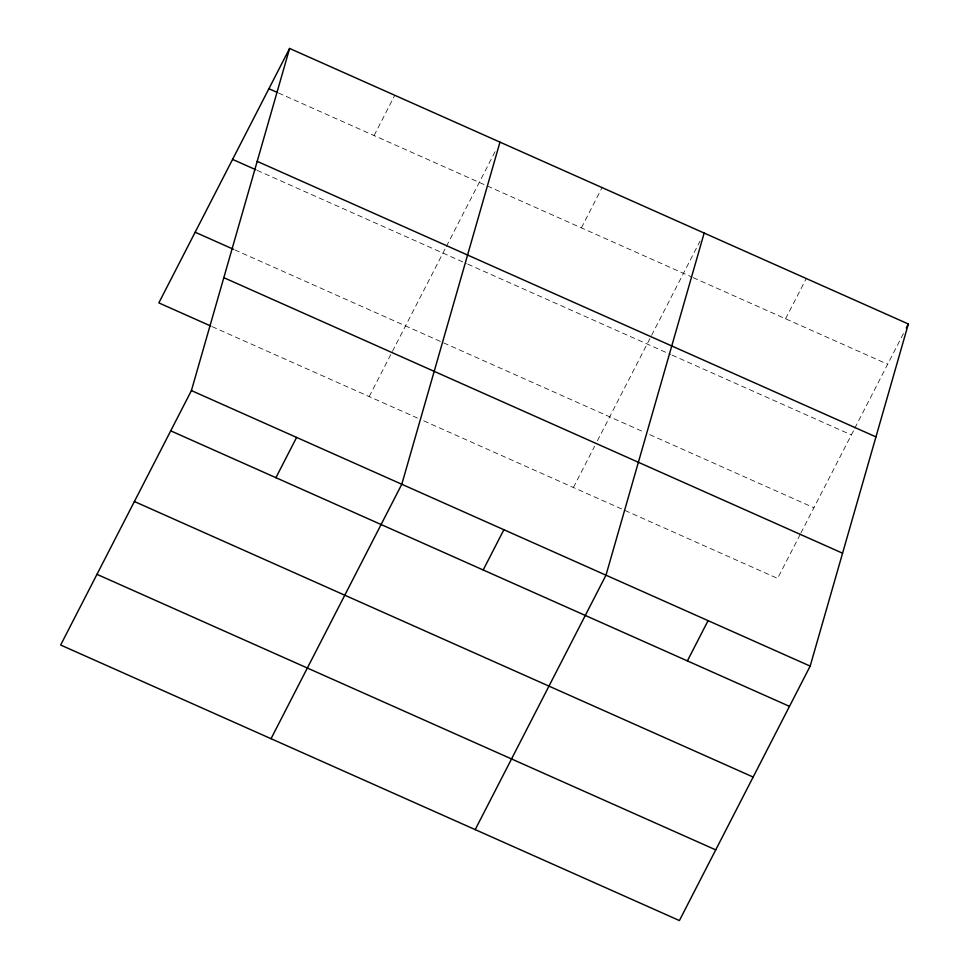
<?xml version="1.0" encoding="UTF-8"?>
<svg xmlns="http://www.w3.org/2000/svg" width="969" height="969" viewBox="0 0 969 969"><rect width="100%" height="100%" fill="white"/><g stroke="black" fill="none" stroke-linecap="round" stroke-linejoin="round"><path stroke-width="0.73" stroke-dasharray="4.84 3.63" d="M374.095 135.551L394.783 95.289M369.201 396.575L445.692 247.737M446.382 246.405L495.147 151.527M581.376 227.86L602.064 187.598M573.394 487.504L594.639 446.164M597.388 440.822L700.018 241.111M785.568 318.789L806.256 278.515M800.2 534.416L777.586 578.42L423.017 420.534M800.891 533.083L854.077 429.594M854.767 428.262L904.901 330.695M278.466 92.976L691.745 277.013M693.126 277.618L887.665 364.247M257.16 170.35L466.404 263.52M467.785 264.137L670.596 354.448M671.977 355.054L851.339 434.924M234.764 249.857L644.215 432.186M649.727 434.633L813.912 507.744M212.102 326.626L417.494 418.075"/><path stroke-width="1.45" d="M191.414 390.58L289.598 48.45L908.353 323.985L810.169 666.103L679.402 920.55L60.647 645.015L191.414 390.58L810.169 666.103M499.968 142.128L401.796 484.258L271.029 738.705M704.16 233.057L605.988 575.174L475.21 829.621M289.598 48.45L158.831 302.897L210.733 326.008M275.911 477.681L296.599 437.419M483.192 569.978L503.892 529.716M687.384 660.906L708.073 620.644M906.281 328.007L908.353 323.985M268.897 88.712L277.098 92.37M257.197 161.351L875.952 436.886M232.572 159.4L255.804 169.732M195.157 232.221L233.408 249.251M223.815 277.667L842.57 553.202M170.726 430.842L789.481 706.365M134.4 501.518L753.155 777.053M96.973 574.338L715.728 849.874"/></g></svg>
